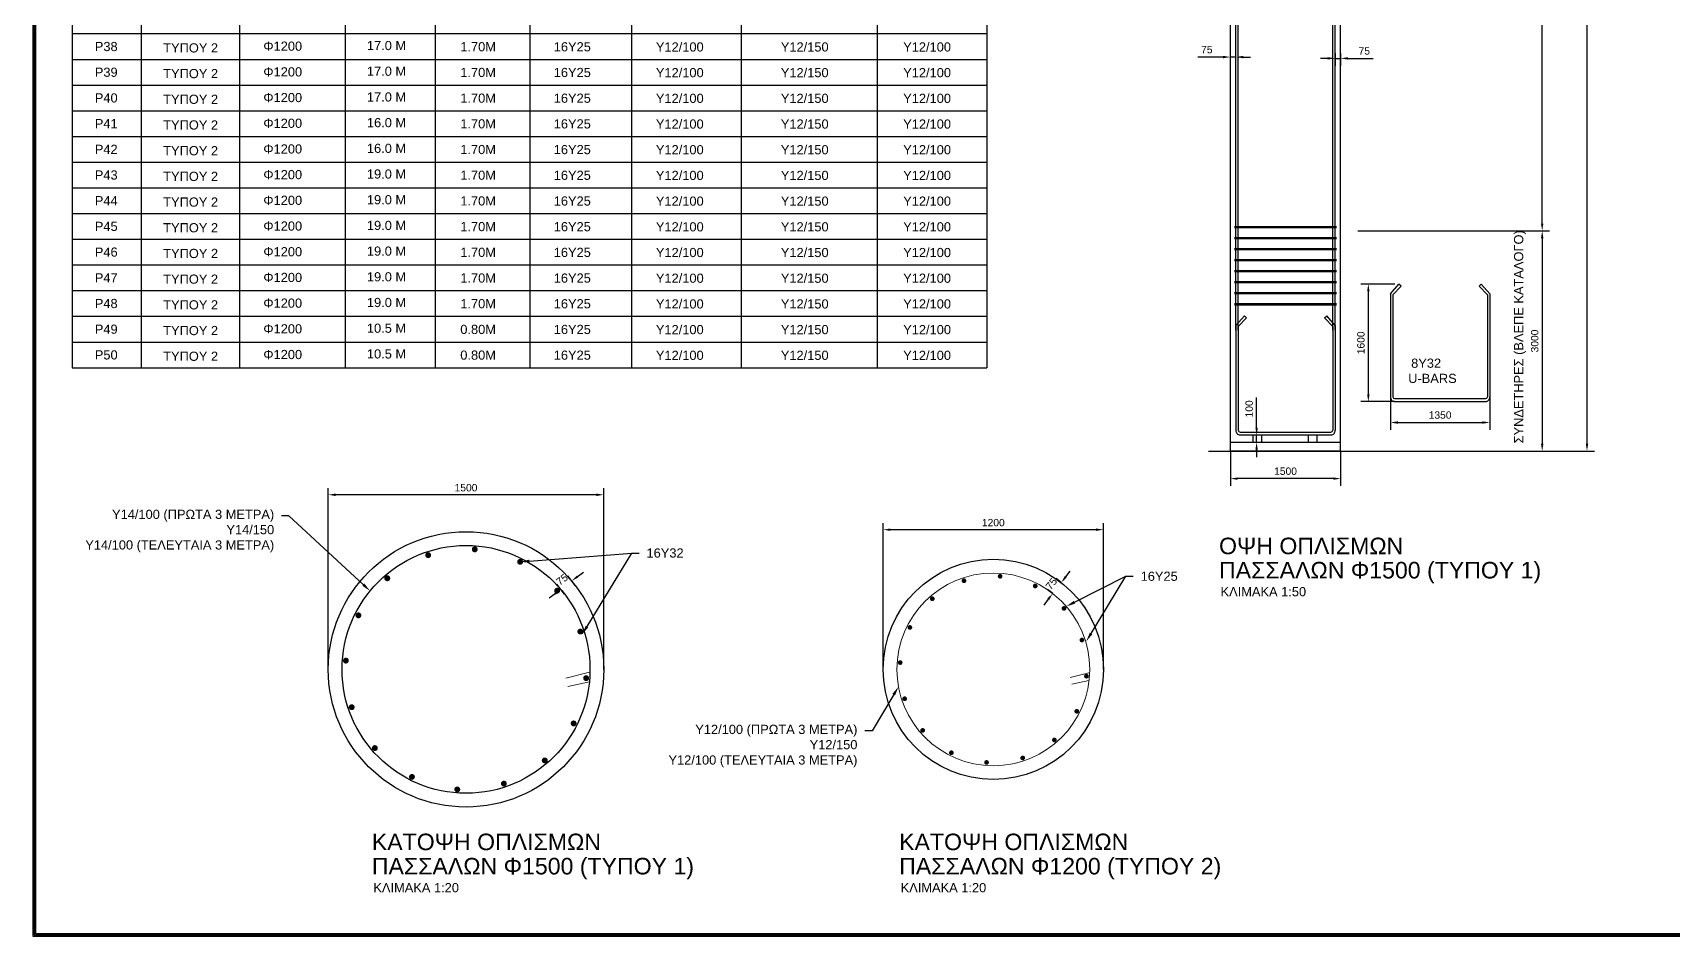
# Model space of a CAD drawing. Header units: inches. Extents: x 3 to 172, y -62 to 57.
# Drawn here: x 3.39 to 48.02, y -61.81 to -37.2 of the extents above; entities that cross this region are included whole.
import ezdxf
from ezdxf import colors
from ezdxf.entities.mleader import LeaderData, LeaderLine
from ezdxf.math import Vec2, Vec3

# ---------------------------------------------------------------- set-up
doc = ezdxf.new("R2010")
doc.units = ezdxf.units.IN
doc.header["$MEASUREMENT"] = 0
doc.linetypes.add('HIDDEN2', pattern=[4.7625, 3.175, -1.5875])
for name, color, linetype in [('3', 1, 'Continuous'), ('BORDER-1', 5, 'Continuous'), ('DOMENSIONS', 1, 'Continuous'), ('KTIRIO', 3, 'Continuous'), ('PILES', 6, 'Continuous'), ('REINFORCEMENT', 6, 'Continuous'), ('SHEET(κειμενο τιτλου σχεδιο)', 7, 'Continuous'), ('STA', 3, 'Continuous'), ('TITOLI', 6, 'Continuous')]:
    doc.layers.add(name, color=color, linetype=linetype)
doc.layers.add('REIFORCEMENT', color=6, linetype='Continuous', lineweight=0)
doc.styles.add('arial greek', font='arial.ttf')
doc.styles.add('ARIAL_GREEK', font='arial.ttf')
doc.styles.get("Standard").update_dxf_attribs({"font": 'arial.ttf'})
doc.styles.add('STYLE1', font='arial.ttf')
doc.dimstyles.new('1 -20', dxfattribs={"dimscale": 0, "dimtxt": 0.2, "dimasz": 0.2, "dimexe": 0.18, "dimexo": 0, "dimgap": 0.09, "dimtad": 1, "dimdec": 0, "dimlfac": 200, "dimzin": 0, "dimdsep": 46, "dimtxsty": 'STYLE1', "dimcen": 0.09, "dimdle": 0.1, "dimclrd": 1, "dimclre": 1, "dimclrt": 3, "dimazin": 0, "dimtfac": 1, "dimtdec": 0, "dimtix": 1, "dimtofl": 0, "dimtmove": 2, "dimatfit": 3, "dimfxl": 1, "dimtolj": 1, "dimtzin": 0, "dimarcsym": 0})
doc.dimstyles.new('1-50', dxfattribs={"dimtxt": 0.2, "dimasz": 0.2, "dimexe": 0.2, "dimexo": 0, "dimgap": 0.1, "dimtad": 1, "dimdec": 0, "dimlfac": 500, "dimzin": 1, "dimdsep": 46, "dimtxsty": 'arial greek', "dimcen": 0.02, "dimclrd": 1, "dimclre": 1, "dimclrt": 3, "dimadec": 3, "dimazin": 0, "dimtfac": 0.1, "dimtdec": 0, "dimtmove": 0, "dimatfit": 2, "dimfxl": 1, "dimtolj": 1, "dimtzin": 0, "dimarcsym": 0})
doc.dimstyles.new('1-50 NEW', dxfattribs={"dimtxt": 0.2, "dimasz": 0.2, "dimexe": 0.2, "dimexo": 0, "dimgap": 0.1, "dimtad": 1, "dimdec": 0, "dimlfac": 500, "dimzin": 1, "dimdsep": 46, "dimtxsty": 'arial greek', "dimcen": 0.02, "dimclrd": 1, "dimclre": 1, "dimclrt": 3, "dimadec": 3, "dimazin": 0, "dimtfac": 0.1, "dimtdec": 0, "dimtmove": 0, "dimatfit": 2, "dimfxl": 1, "dimtolj": 1, "dimtzin": 0, "dimarcsym": 0})

# ---------------------------------------------------------------- blocks, each defined once
blk = doc.blocks.new('*D336')
at = {"layer": 'DefPoints', "color": 0, "linetype": 'Continuous', "transparency": 16777216}
for p in [(11.43, -49.789), (11.43, -54.545), (18.93, -54.545)]:
    blk.add_point(p, dxfattribs=at)
at = {"layer": 'REIFORCEMENT', "color": 1, "linetype": 'Continuous', "lineweight": -2, "transparency": 16777216}
for p, q in [((11.43, -54.545), (11.43, -49.609)), ((18.73, -49.789), (11.63, -49.789)), ((18.93, -54.545), (18.93, -49.609))]:
    blk.add_line(p, q, dxfattribs=at)
at = {"layer": 'REIFORCEMENT', "color": 1, "linetype": 'Continuous', "transparency": 16777216}
for points in [[(11.63, -49.756), (11.63, -49.823), (11.43, -49.789)], [(18.73, -49.756), (18.73, -49.823), (18.93, -49.789)]]:
    blk.add_solid(points, dxfattribs=at)
at = {"layer": 'REIFORCEMENT', "color": 3, "linetype": 'Continuous', "transparency": 16777216, "insert": (15.18, -49.597), "char_height": 0.2, "attachment_point": 5, "style": 'STYLE1'}
blk.add_mtext('\\A1;1500', dxfattribs=at)
blk = doc.blocks.new('*U313')
at = {"layer": 'REIFORCEMENT', "linetype": 'Continuous', "const_width": 0.08}
blk.add_lwpolyline([(-0.04, 0, 1), (0.04, 0, 1)], format="xyb", close=True, dxfattribs=at)
blk = doc.blocks.new('*U314')
at = {"layer": 'REIFORCEMENT', "color": 0, "linetype": 'ByBlock', "lineweight": -2}
for p, rotation in [((2630.787, 672.644), 314.9999999999998), ((2629.518, 672.487), 337.4999999999998), ((2632.021, 672.304), 292.4999999999998), ((2633.03, 671.518), 269.9999999999998), ((2627.619, 670.846), 22.49999999999996), ((2633.661, 670.405), 247.4999999999998), ((2627.278, 669.613), 44.99999999999996), ((2633.818, 669.135), 224.9999999999999), ((2627.436, 668.344), 67.49999999999996), ((2633.478, 667.902), 202.4999999999999), ((2628.067, 667.231), 89.99999999999991), ((2632.692, 666.893), 180), ((2629.076, 666.445), 112.4999999999999), ((2630.31, 666.104), 134.9999999999999), ((2631.579, 666.262), 157.4999999999999)]:
    blk.add_blockref('*U313', p, dxfattribs=dict(at, rotation=rotation))
blk.add_blockref('*U313', (2628.405, 671.856), dxfattribs=at)
blk = doc.blocks.new('*D334')
at = {"layer": 'DefPoints', "color": 0, "linetype": 'Continuous', "transparency": 16777216}
for p in [(43.798, -16.6), (43.798, -48.6), (45.699, -48.6)]:
    blk.add_point(p, dxfattribs=at)
at = {"layer": 'DOMENSIONS', "color": 1, "linetype": 'Continuous', "lineweight": -2, "transparency": 16777216}
for p, q in [((43.798, -16.6), (45.899, -16.6)), ((45.699, -16.8), (45.699, -48.4)), ((43.798, -48.6), (45.899, -48.6))]:
    blk.add_line(p, q, dxfattribs=at)
at = {"layer": 'DOMENSIONS', "color": 1, "linetype": 'Continuous', "transparency": 16777216}
for points in [[(45.666, -16.8), (45.732, -16.8), (45.699, -16.6)], [(45.666, -48.4), (45.732, -48.4), (45.699, -48.6)]]:
    blk.add_solid(points, dxfattribs=at)
at = {"layer": 'DOMENSIONS', "color": 3, "linetype": 'Continuous', "transparency": 16777216, "insert": (45.499, -32.6), "char_height": 0.2, "attachment_point": 5, "rotation": 90, "style": 'arial greek'}
blk.add_mtext('\\A1;..', dxfattribs=at)
blk = doc.blocks.new('*D320')
at = {"layer": 'DefPoints', "color": 0, "linetype": 'Continuous', "transparency": 16777216}
for p in [(36.602, -48.16), (36.704, -48.16), (36.602, -48.36)]:
    blk.add_point(p, dxfattribs=at)
at = {"layer": 'DOMENSIONS', "color": 1, "linetype": 'Continuous', "lineweight": -2, "transparency": 16777216}
for p, q in [((36.704, -47.96), (36.704, -47.137)), ((36.602, -48.16), (36.904, -48.16)), ((36.704, -48.36), (36.704, -48.16)), ((36.602, -48.36), (36.904, -48.36)), ((36.704, -48.56), (36.704, -48.76))]:
    blk.add_line(p, q, dxfattribs=at)
at = {"layer": 'DOMENSIONS', "color": 1, "linetype": 'Continuous', "transparency": 16777216}
for points in [[(36.671, -47.96), (36.737, -47.96), (36.704, -48.16)], [(36.671, -48.56), (36.737, -48.56), (36.704, -48.36)]]:
    blk.add_solid(points, dxfattribs=at)
at = {"layer": 'DOMENSIONS', "color": 3, "linetype": 'Continuous', "transparency": 16777216, "insert": (36.502, -47.449), "char_height": 0.2, "attachment_point": 5, "rotation": 90, "style": 'arial greek'}
blk.add_mtext('\\A1;100', dxfattribs=at)
blk = doc.blocks.new('*D321')
at = {"layer": 'DefPoints', "color": 0, "linetype": 'Continuous', "transparency": 16777216}
for p in [(40.35, -46.988), (43.05, -46.988), (43.05, -47.821)]:
    blk.add_point(p, dxfattribs=at)
at = {"layer": 'DOMENSIONS', "color": 1, "linetype": 'Continuous', "lineweight": -2, "transparency": 16777216}
for p, q in [((40.35, -46.988), (40.35, -48.021)), ((43.05, -46.988), (43.05, -48.021)), ((40.55, -47.821), (42.85, -47.821))]:
    blk.add_line(p, q, dxfattribs=at)
at = {"layer": 'DOMENSIONS', "color": 1, "linetype": 'Continuous', "transparency": 16777216}
for points in [[(40.55, -47.787), (40.55, -47.854), (40.35, -47.821)], [(42.85, -47.787), (42.85, -47.854), (43.05, -47.821)]]:
    blk.add_solid(points, dxfattribs=at)
at = {"layer": 'DOMENSIONS', "color": 3, "linetype": 'Continuous', "transparency": 16777216, "insert": (41.7, -47.618), "char_height": 0.2, "attachment_point": 5, "style": 'arial greek'}
blk.add_mtext('\\A1;1350', dxfattribs=at)
blk = doc.blocks.new('*D322')
at = {"layer": 'DefPoints', "color": 0, "linetype": 'Continuous', "transparency": 16777216}
for p in [(35.992, -48.6), (38.992, -48.6), (35.992, -49.349)]:
    blk.add_point(p, dxfattribs=at)
at = {"layer": 'DOMENSIONS', "color": 1, "linetype": 'Continuous', "lineweight": -2, "transparency": 16777216}
for p, q in [((35.992, -48.6), (35.992, -49.549)), ((38.992, -48.6), (38.992, -49.549)), ((38.792, -49.349), (36.192, -49.349))]:
    blk.add_line(p, q, dxfattribs=at)
at = {"layer": 'DOMENSIONS', "color": 1, "linetype": 'Continuous', "transparency": 16777216}
for points in [[(36.192, -49.316), (36.192, -49.382), (35.992, -49.349)], [(38.792, -49.316), (38.792, -49.382), (38.992, -49.349)]]:
    blk.add_solid(points, dxfattribs=at)
at = {"layer": 'DOMENSIONS', "color": 3, "linetype": 'Continuous', "transparency": 16777216, "insert": (37.492, -49.147), "char_height": 0.2, "attachment_point": 5, "style": 'arial greek'}
blk.add_mtext('\\A1;1500', dxfattribs=at)
blk = doc.blocks.new('*D325')
at = {"layer": 'DefPoints', "color": 0, "linetype": 'Continuous', "transparency": 16777216}
for p in [(39.462, -42.6), (39.462, -48.6), (44.479, -48.6)]:
    blk.add_point(p, dxfattribs=at)
at = {"layer": 'DOMENSIONS', "color": 1, "linetype": 'Continuous', "lineweight": -2, "transparency": 16777216}
for p, q in [((39.462, -42.6), (44.679, -42.6)), ((44.479, -42.8), (44.479, -48.4)), ((39.462, -48.6), (44.679, -48.6))]:
    blk.add_line(p, q, dxfattribs=at)
at = {"layer": 'DOMENSIONS', "color": 1, "linetype": 'Continuous', "transparency": 16777216}
for points in [[(44.446, -42.8), (44.513, -42.8), (44.479, -42.6)], [(44.446, -48.4), (44.513, -48.4), (44.479, -48.6)]]:
    blk.add_solid(points, dxfattribs=at)
at = {"layer": 'DOMENSIONS', "color": 3, "linetype": 'Continuous', "transparency": 16777216, "insert": (44.277, -45.6), "char_height": 0.2, "attachment_point": 5, "rotation": 90, "style": 'arial greek'}
blk.add_mtext('\\A1;3000', dxfattribs=at)
blk = doc.blocks.new('*D326')
at = {"layer": '3', "color": 1, "lineweight": -2, "transparency": 16777216}
for p, q in [((42.071, -22.6), (44.679, -22.6)), ((44.479, -42.4), (44.479, -22.8)), ((42.071, -42.6), (44.679, -42.6))]:
    blk.add_line(p, q, dxfattribs=at)
at = {"layer": '3', "color": 1, "transparency": 16777216}
for points in [[(44.446, -22.8), (44.513, -22.8), (44.479, -22.6)], [(44.446, -42.4), (44.513, -42.4), (44.479, -42.6)]]:
    blk.add_solid(points, dxfattribs=at)
at = {"layer": 'DefPoints', "color": 0, "transparency": 16777216}
for p in [(42.071, -22.6), (44.479, -22.6), (42.071, -42.6)]:
    blk.add_point(p, dxfattribs=at)
at = {"layer": '3', "color": 3, "transparency": 16777216, "insert": (44.279, -32.6), "char_height": 0.2, "attachment_point": 5, "rotation": 90, "style": 'arial greek'}
blk.add_mtext('\\A1;.', dxfattribs=at)
blk = doc.blocks.new('*D349')
at = {"layer": 'DefPoints', "color": 0, "linetype": 'Continuous', "transparency": 16777216}
for p in [(39.746, -44.05), (40.464, -44.05), (40.464, -47.25)]:
    blk.add_point(p, dxfattribs=at)
at = {"layer": 'REIFORCEMENT', "color": 1, "linetype": 'Continuous', "lineweight": -2, "transparency": 16777216}
for p, q in [((40.464, -44.05), (39.546, -44.05)), ((39.746, -47.05), (39.746, -44.25)), ((40.464, -47.25), (39.546, -47.25))]:
    blk.add_line(p, q, dxfattribs=at)
at = {"layer": 'REIFORCEMENT', "color": 1, "linetype": 'Continuous', "transparency": 16777216}
for points in [[(39.713, -44.25), (39.779, -44.25), (39.746, -44.05)], [(39.713, -47.05), (39.779, -47.05), (39.746, -47.25)]]:
    blk.add_solid(points, dxfattribs=at)
at = {"layer": 'REIFORCEMENT', "color": 3, "linetype": 'Continuous', "transparency": 16777216, "insert": (39.544, -45.65), "char_height": 0.2, "attachment_point": 5, "rotation": 90, "style": 'arial greek'}
blk.add_mtext('\\A1;1600', dxfattribs=at)
blk = doc.blocks.new('*D350')
at = {"layer": 'DefPoints', "color": 0, "linetype": 'Continuous', "transparency": 16777216}
for p in [(38.842, -37.761), (38.992, -37.761), (38.992, -37.901)]:
    blk.add_point(p, dxfattribs=at)
at = {"layer": 'REIFORCEMENT', "color": 1, "linetype": 'Continuous', "lineweight": -2, "transparency": 16777216}
for p, q in [((38.642, -37.901), (38.442, -37.901)), ((38.842, -37.761), (38.842, -38.101)), ((38.842, -37.901), (38.992, -37.901)), ((38.992, -37.761), (38.992, -38.101)), ((39.192, -37.901), (39.878, -37.901))]:
    blk.add_line(p, q, dxfattribs=at)
at = {"layer": 'REIFORCEMENT', "color": 1, "linetype": 'Continuous', "transparency": 16777216}
for points in [[(38.642, -37.868), (38.642, -37.935), (38.842, -37.901)], [(39.192, -37.868), (39.192, -37.935), (38.992, -37.901)]]:
    blk.add_solid(points, dxfattribs=at)
at = {"layer": 'REIFORCEMENT', "color": 3, "linetype": 'Continuous', "transparency": 16777216, "insert": (39.635, -37.7), "char_height": 0.2, "attachment_point": 5, "style": 'arial greek'}
blk.add_mtext('\\A1;75', dxfattribs=at)
blk = doc.blocks.new('*D351')
at = {"layer": 'DefPoints', "color": 0, "linetype": 'Continuous', "transparency": 16777216}
for p in [(35.992, -37.865), (35.992, -38.207), (36.14, -38.207)]:
    blk.add_point(p, dxfattribs=at)
at = {"layer": 'REIFORCEMENT', "color": 1, "linetype": 'Continuous', "lineweight": -2, "transparency": 16777216}
for p, q in [((35.792, -37.865), (35.106, -37.865)), ((35.992, -38.207), (35.992, -37.665)), ((36.14, -37.865), (35.992, -37.865)), ((36.14, -38.207), (36.14, -37.665)), ((36.34, -37.865), (36.54, -37.865))]:
    blk.add_line(p, q, dxfattribs=at)
at = {"layer": 'REIFORCEMENT', "color": 1, "linetype": 'Continuous', "transparency": 16777216}
for points in [[(35.792, -37.832), (35.792, -37.899), (35.992, -37.865)], [(36.34, -37.832), (36.34, -37.899), (36.14, -37.865)]]:
    blk.add_solid(points, dxfattribs=at)
at = {"layer": 'REIFORCEMENT', "color": 3, "linetype": 'Continuous', "transparency": 16777216, "insert": (35.349, -37.664), "char_height": 0.2, "attachment_point": 5, "style": 'arial greek'}
blk.add_mtext('\\A1;75', dxfattribs=at)
blk = doc.blocks.new('*D340')
at = {"layer": 'DefPoints', "color": 0, "linetype": 'Continuous', "transparency": 16777216}
for p in [(18.059, -52.136), (17.859, -52.493), (18.157, -52.265)]:
    blk.add_point(p, dxfattribs=at)
at = {"layer": 'REIFORCEMENT', "color": 1, "linetype": 'Continuous', "lineweight": -2, "transparency": 16777216}
for p, q in [((18.157, -52.265), (17.95, -51.994)), ((18.218, -52.015), (18.377, -51.893)), ((17.603, -52.486), (17.444, -52.608)), ((17.859, -52.493), (17.652, -52.222))]:
    blk.add_line(p, q, dxfattribs=at)
at = {"layer": 'REIFORCEMENT', "color": 1, "linetype": 'Continuous', "transparency": 16777216}
for points in [[(18.198, -51.988), (18.238, -52.041), (18.059, -52.136)], [(17.582, -52.46), (17.623, -52.513), (17.761, -52.365)]]:
    blk.add_solid(points, dxfattribs=at)
at = {"layer": 'REIFORCEMENT', "color": 3, "linetype": 'Continuous', "transparency": 16777216, "insert": (17.794, -52.098), "char_height": 0.2, "attachment_point": 5, "rotation": 37.4567, "style": 'STYLE1'}
blk.add_mtext('\\A1;75', dxfattribs=at)
blk = doc.blocks.new('*D341')
at = {"layer": 'DefPoints', "color": 0, "linetype": 'Continuous', "transparency": 16777216}
for p in [(26.536, -50.74), (26.536, -54.545), (32.536, -54.545)]:
    blk.add_point(p, dxfattribs=at)
at = {"layer": 'REIFORCEMENT', "color": 1, "linetype": 'Continuous', "lineweight": -2, "transparency": 16777216}
for p, q in [((26.536, -54.545), (26.536, -50.56)), ((32.336, -50.74), (26.736, -50.74)), ((32.536, -54.545), (32.536, -50.56))]:
    blk.add_line(p, q, dxfattribs=at)
at = {"layer": 'REIFORCEMENT', "color": 1, "linetype": 'Continuous', "transparency": 16777216}
for points in [[(26.736, -50.707), (26.736, -50.774), (26.536, -50.74)], [(32.336, -50.707), (32.336, -50.774), (32.536, -50.74)]]:
    blk.add_solid(points, dxfattribs=at)
at = {"layer": 'REIFORCEMENT', "color": 3, "linetype": 'Continuous', "transparency": 16777216, "insert": (29.536, -50.548), "char_height": 0.2, "attachment_point": 5, "style": 'STYLE1'}
blk.add_mtext('\\A1;1200', dxfattribs=at)
blk = doc.blocks.new('*U311')
at = {"layer": 'REIFORCEMENT', "linetype": 'Continuous', "const_width": 0.064}
blk.add_lwpolyline([(-0.032, 0, 1), (0.032, 0, 1)], format="xyb", close=True, dxfattribs=at)
blk = doc.blocks.new('*U312')
at = {"layer": 'REIFORCEMENT', "color": 0, "linetype": 'ByBlock', "lineweight": -2}
for p, rotation in [((2103.64, 537.913), 337.4999999999999), ((2104.624, 538.035), 314.9999999999999), ((2105.58, 537.771), 292.4999999999999), ((2106.363, 537.161), 269.9999999999999), ((2102.167, 536.641), 22.50000000000001), ((2106.852, 536.299), 247.5), ((2101.903, 535.685), 45), ((2106.974, 535.314), 225), ((2102.025, 534.7), 67.49999999999999), ((2106.711, 534.358), 202.4999999999999), ((2102.515, 533.838), 90), ((2106.101, 533.576), 180), ((2103.297, 533.228), 112.5), ((2104.254, 532.964), 134.9999999999999), ((2105.238, 533.086), 157.4999999999999)]:
    blk.add_blockref('*U311', p, dxfattribs=dict(at, rotation=rotation))
blk.add_blockref('*U311', (2102.777, 537.423), dxfattribs=at)
blk = doc.blocks.new('*D342')
at = {"layer": 'DefPoints', "color": 0, "linetype": 'Continuous', "transparency": 16777216}
for p in [(31.385, -52.182), (31.385, -52.182), (31.154, -52.478)]:
    blk.add_point(p, dxfattribs=at)
at = {"layer": 'REIFORCEMENT', "color": 1, "linetype": 'Continuous', "lineweight": -2, "transparency": 16777216}
for p, q in [((31.385, -52.182), (31.243, -52.072)), ((31.508, -52.025), (31.631, -51.867)), ((31.03, -52.635), (30.907, -52.793)), ((31.154, -52.478), (31.012, -52.367))]:
    blk.add_line(p, q, dxfattribs=at)
at = {"layer": 'REIFORCEMENT', "color": 1, "linetype": 'Continuous', "transparency": 16777216}
for points in [[(31.482, -52.004), (31.534, -52.045), (31.385, -52.182)], [(31.004, -52.615), (31.057, -52.656), (31.154, -52.478)]]:
    blk.add_solid(points, dxfattribs=at)
at = {"layer": 'REIFORCEMENT', "color": 3, "linetype": 'Continuous', "transparency": 16777216, "insert": (31.118, -52.212), "char_height": 0.2, "attachment_point": 5, "rotation": 51.9579, "style": 'STYLE1'}
blk.add_mtext('\\A1;75', dxfattribs=at)

msp = doc.modelspace()

# ---------------------------------------------------------------- linework, layer by layer
at = {"color": 3}
for p, q in [((4.4604, -10.3439), (4.4604, -46.328)), ((6.3333, -10.3439), (6.3333, -46.328)), ((9.0165, -10.3439), (9.0165, -46.328)), ((11.8937, -10.3439), (11.8937, -46.328)), ((14.3401, -10.3439), (14.3401, -46.328)), ((16.9197, -10.3439), (16.9197, -46.328)), ((19.6867, -10.3439), (19.6867, -46.328)), ((19.6867, -10.3439), (19.6867, -46.328)), ((22.6672, -10.3439), (22.6672, -46.328)), ((26.3782, -10.3439), (26.3782, -46.328)), ((29.3587, -10.3439), (29.3587, -46.328)), ((4.4604, -46.328), (29.3587, -46.328))]:
    msp.add_line(p, q, dxfattribs=at)
at = {"color": 1}
for p, q in [((4.4604, -37.228), (29.3587, -37.228)), ((4.4604, -37.928), (29.3587, -37.928)), ((4.4604, -38.628), (29.3587, -38.628)), ((4.4604, -39.328), (29.3587, -39.328)), ((4.4604, -40.028), (29.3587, -40.028)), ((4.4604, -40.728), (29.3587, -40.728)), ((4.4604, -41.428), (29.3587, -41.428)), ((4.4604, -42.128), (29.3587, -42.128)), ((4.4604, -42.828), (29.3587, -42.828)), ((4.4604, -43.528), (29.3587, -43.528)), ((4.4604, -44.228), (29.3587, -44.228)), ((4.4604, -44.928), (29.3587, -44.928)), ((4.4604, -45.628), (29.3587, -45.628))]:
    msp.add_line(p, q, dxfattribs=at)
at = {"layer": '3', "color": 3}
for points in [[(35.9921, -48.5998), (35.9921, -16.5998)], [(38.9921, -48.5998), (38.9921, -16.5998)]]:
    msp.add_lwpolyline(points, dxfattribs=at)
at = {"layer": '3'}
for points in [[(36.1049, -42.4825), (38.8775, -42.4825)], [(36.1049, -42.5105), (38.8775, -42.5105)], [(36.1049, -42.7825), (38.8775, -42.7825)], [(36.1049, -42.8105), (38.8775, -42.8105)], [(36.1049, -43.0825), (38.8775, -43.0825)], [(36.1049, -43.1105), (38.8775, -43.1105)], [(36.1049, -43.3825), (38.8775, -43.3825)], [(36.1049, -43.4105), (38.8775, -43.4105)], [(36.1049, -43.6825), (38.8775, -43.6825)], [(36.1049, -43.7105), (38.8775, -43.7105)], [(36.1049, -43.9825), (38.8775, -43.9825)], [(36.1049, -44.0105), (38.8775, -44.0105)], [(36.1049, -44.2825), (38.8775, -44.2825)], [(36.1049, -44.3105), (38.8775, -44.3105)], [(36.1049, -44.5825), (38.8775, -44.5825)], [(36.1049, -44.6105), (38.8775, -44.6105)], [(35.9921, -48.3598), (38.9921, -48.3598)]]:
    msp.add_lwpolyline(points, dxfattribs=at)
at = {"layer": '3', "color": 1, "linetype": 'HIDDEN2', "ltscale": 3}
msp.add_lwpolyline([(35.3983, -48.5998), (47.2488, -48.5998)], dxfattribs=at)
at = {"layer": '3', "color": 3}
for centre, radius in [((15.1804, -54.5451), 3.75), ((15.1804, -54.5451), 3.375), ((29.5361, -54.5451), 3)]:
    msp.add_circle(centre, radius, dxfattribs=at)
at = {"layer": 'BORDER-1', "color": 2}
for p, q in [((3.3856, -7.0772), (3.3856, -61.8145)), ((3.3856, -7.0772), (3.3856, -61.8145)), ((3.4206, -7.1122), (3.4206, -61.7795)), ((3.4206, -7.1122), (3.4206, -61.7795)), ((3.4556, -7.1472), (3.4556, -61.7445)), ((3.4556, -7.1472), (3.4556, -61.7445)), ((3.3856, -61.8145), (80.3343, -61.8145)), ((3.4206, -61.7795), (80.2993, -61.7795)), ((3.4556, -61.7445), (80.2643, -61.7445))]:
    msp.add_line(p, q, dxfattribs=at)
at = {"layer": 'KTIRIO', "color": 6}
for p, q in [((40.3499, -44.3125), (40.5784, -44.0496)), ((40.4139, -44.3439), (40.637, -44.1041)), ((42.9859, -44.3439), (42.7627, -44.1041)), ((43.0499, -44.3125), (42.8213, -44.0496)), ((40.3499, -44.3125), (40.3499, -47.1196)), ((40.4139, -44.3439), (40.4139, -47.1196)), ((42.9859, -44.3439), (42.9859, -47.1196)), ((43.0499, -44.3125), (43.0499, -47.1196)), ((36.1421, -45.1779), (36.3707, -44.915)), ((36.2061, -45.2094), (36.4293, -44.9695)), ((38.7781, -45.2094), (38.555, -44.9695)), ((38.8421, -45.1779), (38.6135, -44.915)), ((36.1421, -45.1779), (36.1421, -48.0299)), ((36.2061, -45.2094), (36.2061, -48.0299)), ((38.7781, -45.2094), (38.7781, -48.0299)), ((38.8421, -45.1779), (38.8421, -48.0299)), ((40.4638, -47.1696), (42.9359, -47.1696)), ((40.4638, -47.2496), (42.9359, -47.2496)), ((36.2561, -48.0798), (38.7281, -48.0798)), ((36.2561, -48.1598), (38.7281, -48.1598))]:
    msp.add_line(p, q, dxfattribs=at)
at = {"layer": 'KTIRIO', "color": 6, "flags": 128}
for points in [[(40.637, -44.1041), (40.5784, -44.0496)], [(42.7627, -44.1041), (42.8213, -44.0496)], [(36.4293, -44.9695), (36.3707, -44.915)], [(38.555, -44.9695), (38.6135, -44.915)]]:
    msp.add_lwpolyline(points, dxfattribs=at)
at = {"layer": 'KTIRIO', "color": 6}
for centre, radius, start, end in [((40.4663, -47.1325), 0.1172, 173.70641, 268.7881), ((40.4638, -47.1196), 0.05, 180, 270), ((42.9334, -47.1325), 0.1172, 271.2119, 6.29359), ((42.9359, -47.1196), 0.05, 270, 0), ((36.2586, -48.0427), 0.1172, 173.70641, 268.7881), ((36.2561, -48.0299), 0.05, 180, 270), ((38.7257, -48.0427), 0.1172, 271.2119, 6.29359), ((38.7281, -48.0299), 0.05, 270, 0)]:
    msp.add_arc(centre, radius, start, end, dxfattribs=at)
at = {"layer": 'REIFORCEMENT', "linetype": 'Continuous'}
for points in [[(18.5387, -54.6229), (17.8945, -54.7832)], [(18.5396, -54.8838), (17.9531, -55.0132)], [(32.1396, -54.6376), (31.6242, -54.7658)], [(32.1402, -54.8462), (31.6711, -54.9498)]]:
    msp.add_lwpolyline(points, dxfattribs=at)
for centre, radius in [((15.1804, -54.5451), 3.375), ((29.5361, -54.5451), 2.625)]:
    msp.add_circle(centre, radius, dxfattribs=at)
at = {"layer": 'REINFORCEMENT', "color": 6, "linetype": 'Continuous'}
for points in [[(36.2043, -45.3074), (36.2043, -13.1437, 0.2754134), (35.9903, -13.0297), (35.1403, -13.0297)], [(36.1403, -45.3074), (36.1403, -13.1437, 0.1852419), (35.9903, -13.0937), (35.1403, -13.0937)], [(38.7781, -45.3074), (38.7781, -13.1437, -0.4142136), (38.8921, -13.0297), (39.8421, -13.0297)], [(38.8421, -45.3074), (38.8421, -13.1437, -0.4142136), (38.8921, -13.0937), (39.8421, -13.0937)]]:
    msp.add_lwpolyline(points, format="xyb", dxfattribs=at)
at = {"layer": 'STA', "flags": 128}
msp.add_lwpolyline([(38.9921, -48.5998), (35.9921, -48.5998)], dxfattribs=at)
at = {"layer": 'TITOLI'}
for p, q in [((36.6019, -48.1598), (36.6019, -48.3598)), ((36.835, -48.1598), (36.835, -48.3598)), ((38.1113, -48.1598), (38.1113, -48.3598)), ((38.3444, -48.1598), (38.3444, -48.3598))]:
    msp.add_line(p, q, dxfattribs=at)

# ---------------------------------------------------------------- block references
at = {"layer": 'REIFORCEMENT', "linetype": 'Continuous'}
for name, p in [('*U314', (-2615.3681, -723.9195)), ('*U312', (-2074.9027, -590.0446))]:
    msp.add_blockref(name, p, dxfattribs=at)

# ---------------------------------------------------------------- texts
for s, p in [('P38', (5.0745, -37.7032)), ('TΥΠΟΥ 2', (6.9359, -37.7401)), ('Φ1200', (9.6626, -37.6934)), ('17.0 M', (12.4822, -37.6762)), ('1.70M', (15.0244, -37.7089)), ('16Y25', (17.569, -37.7104)), ('Y12/100', (20.3498, -37.7146)), ('Y12/150', (23.7512, -37.7146)), ('Y12/100', (27.0828, -37.7146)), ('P39', (5.0745, -38.4032)), ('TΥΠΟΥ 2', (6.9359, -38.4401)), ('Φ1200', (9.6626, -38.3934)), ('17.0 M', (12.4822, -38.3762)), ('1.70M', (15.0244, -38.4089)), ('16Y25', (17.569, -38.4104)), ('Y12/100', (20.3498, -38.4146)), ('Y12/150', (23.7512, -38.4146)), ('Y12/100', (27.0828, -38.4146)), ('17.0 M', (12.4822, -39.0762)), ('P40', (5.0745, -39.1032)), ('TΥΠΟΥ 2', (6.9359, -39.1401)), ('Φ1200', (9.6626, -39.0934)), ('1.70M', (15.0244, -39.1089)), ('16Y25', (17.569, -39.1104)), ('Y12/100', (20.3498, -39.1146)), ('Y12/150', (23.7512, -39.1146)), ('Y12/100', (27.0828, -39.1146)), ('P41', (5.0745, -39.8032)), ('TΥΠΟΥ 2', (6.9359, -39.8401)), ('Φ1200', (9.6626, -39.7934)), ('16.0 M', (12.4822, -39.7762)), ('1.70M', (15.0244, -39.8089)), ('16Y25', (17.569, -39.8104)), ('Y12/100', (20.3498, -39.8146)), ('Y12/150', (23.7512, -39.8146)), ('Y12/100', (27.0828, -39.8146)), ('P42', (5.0745, -40.5032)), ('TΥΠΟΥ 2', (6.9359, -40.5401)), ('Φ1200', (9.6626, -40.4934)), ('16.0 M', (12.4822, -40.4762)), ('1.70M', (15.0244, -40.5089)), ('16Y25', (17.569, -40.5104)), ('Y12/100', (20.3498, -40.5146)), ('Y12/150', (23.7512, -40.5146)), ('Y12/100', (27.0828, -40.5146)), ('P43', (5.0745, -41.2032)), ('TΥΠΟΥ 2', (6.9359, -41.2401)), ('Φ1200', (9.6626, -41.1934)), ('19.0 M', (12.4822, -41.1762)), ('1.70M', (15.0244, -41.2089)), ('16Y25', (17.569, -41.2104)), ('Y12/100', (20.3498, -41.2146)), ('Y12/150', (23.7512, -41.2146)), ('Y12/100', (27.0828, -41.2146)), ('P44', (5.0745, -41.9032)), ('TΥΠΟΥ 2', (6.9359, -41.9401)), ('Φ1200', (9.6626, -41.8934)), ('19.0 M', (12.4822, -41.8762)), ('1.70M', (15.0244, -41.9089)), ('16Y25', (17.569, -41.9104)), ('Y12/100', (20.3498, -41.9146)), ('Y12/150', (23.7512, -41.9146)), ('Y12/100', (27.0828, -41.9146)), ('P45', (5.0745, -42.6032)), ('TΥΠΟΥ 2', (6.9359, -42.6401)), ('Φ1200', (9.6626, -42.5934)), ('19.0 M', (12.4822, -42.5762)), ('1.70M', (15.0244, -42.6089)), ('16Y25', (17.569, -42.6104)), ('Y12/100', (20.3498, -42.6146)), ('Y12/150', (23.7512, -42.6146)), ('Y12/100', (27.0828, -42.6146)), ('P46', (5.0745, -43.3032)), ('TΥΠΟΥ 2', (6.9359, -43.3401)), ('Φ1200', (9.6626, -43.2934)), ('19.0 M', (12.4822, -43.2762)), ('1.70M', (15.0244, -43.3089)), ('16Y25', (17.569, -43.3104)), ('Y12/100', (20.3498, -43.3146)), ('Y12/150', (23.7512, -43.3146)), ('Y12/100', (27.0828, -43.3146)), ('Φ1200', (9.6626, -43.9934)), ('19.0 M', (12.4822, -43.9762)), ('P47', (5.0745, -44.0032)), ('TΥΠΟΥ 2', (6.9359, -44.0401)), ('1.70M', (15.0244, -44.0089)), ('16Y25', (17.569, -44.0104)), ('Y12/100', (20.3498, -44.0146)), ('Y12/150', (23.7512, -44.0146)), ('Y12/100', (27.0828, -44.0146)), ('P48', (5.0745, -44.7032)), ('TΥΠΟΥ 2', (6.9359, -44.7401)), ('Φ1200', (9.6626, -44.6934)), ('19.0 M', (12.4822, -44.6762)), ('1.70M', (15.0244, -44.7089)), ('16Y25', (17.569, -44.7104)), ('Y12/100', (20.3498, -44.7146)), ('Y12/150', (23.7512, -44.7146)), ('Y12/100', (27.0828, -44.7146)), ('P49', (5.0745, -45.4032)), ('TΥΠΟΥ 2', (6.9359, -45.4401)), ('Φ1200', (9.6626, -45.3934)), ('10.5 M', (12.4822, -45.3762)), ('0.80M', (15.0244, -45.4089)), ('16Y25', (17.569, -45.4104)), ('Y12/100', (20.3498, -45.4146)), ('Y12/150', (23.7512, -45.4146)), ('Y12/100', (27.0828, -45.4146)), ('P50', (5.0745, -46.1032)), ('TΥΠΟΥ 2', (6.9359, -46.1401)), ('Φ1200', (9.6626, -46.0934)), ('10.5 M', (12.4822, -46.0762)), ('0.80M', (15.0244, -46.1089)), ('16Y25', (17.569, -46.1104)), ('Y12/100', (20.3498, -46.1146)), ('Y12/150', (23.7512, -46.1146)), ('Y12/100', (27.0828, -46.1146)), ('8Y32', (40.912, -46.3295)), ('U-BARS', (40.8317, -46.744)), ('ΚΛΙΜΑΚΑ 1:50', (35.7229, -52.5538)), ('ΚΛΙΜΑΚΑ 1:20', (12.6581, -60.6165)), ('ΚΛΙΜΑΚΑ 1:20', (27.0138, -60.6165))]:
    msp.add_text(s, height=0.25).set_placement(p)
msp.add_text('ΣΥΝΔΕΤΗΡΕΣ (ΒΛΕΠΕ ΚΑΤΑΛΟΓΟ)', height=0.25, rotation=90).set_placement((43.9627, -48.3889))
at = {"layer": 'SHEET(κειμενο τιτλου σχεδιο)', "color": 3, "lineweight": -3, "style": 'ARIAL_GREEK'}
for s, p in [('ΟΨΗ ΟΠΛΙΣΜΩΝ ', (35.6813, -51.407)), ('ΠΑΣΣΑΛΩΝ Φ1500 (ΤΥΠΟΥ 1) ', (35.6813, -52.0678)), ('KATΟΨΗ ΟΠΛΙΣΜΩΝ ', (12.6165, -59.4696)), ('KATΟΨΗ ΟΠΛΙΣΜΩΝ ', (26.9722, -59.4696)), ('ΠΑΣΣΑΛΩΝ Φ1500 (ΤΥΠΟΥ 1) ', (12.6165, -60.1304)), ('ΠΑΣΣΑΛΩΝ Φ1200 (ΤΥΠΟΥ 2) ', (26.9722, -60.1304))]:
    msp.add_text(s, height=0.45, dxfattribs=at).set_placement(p)

# ---------------------------------------------------------------- dimensions: what is measured, and where the dimension line sits
at = {"layer": '3'}
dim = msp.add_linear_dim(base=(44.4793, -22.5998), p1=(42.0707, -42.5998), p2=(42.0707, -22.5998), angle=90, text='.', dimstyle='1-50 NEW', dxfattribs=at)
dim.commit()
dim.dimension.update_dxf_attribs({"geometry": '*D326', "text_midpoint": (44.2793, -32.5998)})
at = {"layer": 'DOMENSIONS', "linetype": 'Continuous'}
dim = msp.add_aligned_dim(p1=(43.7982, -16.5998), p2=(43.7982, -48.5998), distance=1.9008, text='..', dimstyle='1-50', dxfattribs=at)
dim.commit()
dim.dimension.update_dxf_attribs({"geometry": '*D334', "text_midpoint": (45.499, -32.5998)})
for base, p1, p2, picture, middle in [((44.4793, -48.5998), (39.4622, -42.5998), (39.4622, -48.5998), '*D325', (44.2772, -45.5998)), ((36.7039, -48.1598), (36.6019, -48.3598), (36.6019, -48.1598), '*D320', (36.5018, -47.4486))]:
    dim = msp.add_linear_dim(base=base, p1=p1, p2=p2, angle=90, dimstyle='1-50', dxfattribs=at)
    dim.commit()
    dim.dimension.update_dxf_attribs({"geometry": picture, "text_midpoint": middle})
for p1, p2, distance, picture, middle in [((40.3499, -46.9881), (43.0499, -46.9881), -0.8325, '*D321', (41.6999, -47.6184)), ((38.9921, -48.5998), (35.9921, -48.5998), 0.749, '*D322', (37.4921, -49.1467))]:
    dim = msp.add_aligned_dim(p1=p1, p2=p2, distance=distance, dimstyle='1-50', dxfattribs=at)
    dim.commit()
    dim.dimension.update_dxf_attribs({"geometry": picture, "text_midpoint": middle})
at = {"layer": 'REIFORCEMENT', "linetype": 'Continuous'}
dim = msp.add_aligned_dim(p1=(36.1403, -38.2072), p2=(35.9921, -38.2072), distance=-0.3417, text='75', dimstyle='1-50', dxfattribs=at)
dim.commit()
dim.dimension.update_dxf_attribs({"geometry": '*D351', "text_midpoint": (35.3489, -37.6637)})
for p1, p2, distance, picture, middle in [((38.8421, -37.7612), (38.9921, -37.7612), -0.1402, '*D350', (39.6353, -37.6997)), ((40.4638, -47.2496), (40.4638, -44.0496), 0.7177, '*D349', (39.544, -45.6496))]:
    dim = msp.add_aligned_dim(p1=p1, p2=p2, distance=distance, dimstyle='1-50', dxfattribs=at)
    dim.commit()
    dim.dimension.update_dxf_attribs({"geometry": picture, "text_midpoint": middle})
for base, p1, p2, picture, middle in [((11.4304, -49.7893), (18.9304, -54.5451), (11.4304, -54.5451), '*D336', (15.1804, -49.5972)), ((26.5361, -50.7405), (32.5361, -54.5451), (26.5361, -54.5451), '*D341', (29.5361, -50.5483))]:
    dim = msp.add_linear_dim(base=base, p1=p1, p2=p2, dimstyle='1 -20', override={"dimscale": 1}, dxfattribs=at)
    dim.commit()
    dim.dimension.update_dxf_attribs({"geometry": picture, "text_midpoint": middle})
for p1, p2, distance, picture, middle in [((17.8595, -52.4926), (18.1572, -52.2645), 0.1613, '*D340', (17.7937, -52.0983)), ((31.1537, -52.4778), (31.3848, -52.1824), 0, '*D342', (31.1183, -52.212))]:
    dim = msp.add_aligned_dim(p1=p1, p2=p2, distance=distance, dimstyle='1 -20', override={"dimscale": 1}, dxfattribs=at)
    dim.commit()
    dim.dimension.update_dxf_attribs({"geometry": picture, "text_midpoint": middle})

# ---------------------------------------------------------------- leaders
at = {"layer": 'PILES', "color": 3}
ml = msp.add_multileader_mtext('Standard', dxfattribs=at)
ml.set_content('\\A1;Y14/100 ({\\fArial|b0|i0|c161|p34;ΠΡΩΤΑ 3 ΜΕΤΡΑ)\\PΥ1}4{\\fArial|b0|i0|c161|p34;/150\\P}Y14/100 ({\\fArial|b0|i0|c161|p34;ΤΕΛΕΥΤΑΙΑ 3 ΜΕΤΡΑ)}', color=3)
ml.set_leader_properties(color=1)
ml.build(insert=Vec2(0, 0))
ml.multileader.update_dxf_attribs({"dogleg_length": 0.2, "arrow_head_size": 0.25})
ctx = ml.context
ctx.base_point, ctx.char_height, ctx.arrow_head_size, ctx.landing_gap_size, ctx.plane_origin = Vec3(4.6278, -50.3584), 0.25, 0.25, 0.2, Vec3(12.5681, -52.4082)
ctx.text_align_type = 2
notes = []
notes.append((ctx, [(0, (1, 1, 0), (10.3581, -50.3584), (-1, 0), 0.2, [(0, [(12.5681, -52.4082)], 0, [])])]))
ctx.mtext.insert, ctx.mtext.width, ctx.mtext.alignment, ctx.mtext.flow_direction = Vec3(9.9581, -50.1966), 5.283731, 3, 5
ml = msp.add_multileader_mtext('Standard', dxfattribs=at)
ml.set_content('16Y32', color=3)
ml.set_leader_properties(color=1)
ml.build(insert=Vec2(0, 0))
ml.multileader.update_dxf_attribs({"dogleg_length": 0.2, "arrow_head_size": 0.25})
ctx = ml.context
ctx.base_point, ctx.char_height, ctx.arrow_head_size, ctx.landing_gap_size, ctx.plane_origin = Vec3(19.8944, -51.3766), 0.25, 0.25, 0.2, Vec3(16.9751, -54.883)
notes.append((ctx, [(0, (1, 1, 0), (19.6944, -51.3766), (1, 0), 0.2, [(0, [(16.6525, -51.6155)], 0, [])])]))
ctx.mtext.insert, ctx.mtext.flow_direction = Vec3(20.0944, -51.2494), 5
at = {"layer": 'PILES'}
ml = msp.add_multileader_mtext('Standard', dxfattribs=at)
ml.set_content('', color=256)
ml.set_leader_properties(color=1)
ml.build(insert=Vec2(0, 0))
ml.multileader.update_dxf_attribs({"dogleg_length": 0.2, "arrow_head_size": 0.25})
ctx = ml.context
ctx.base_point, ctx.char_height, ctx.arrow_head_size, ctx.landing_gap_size, ctx.plane_origin = Vec3(19.8944, -51.3766), 0.25, 0.25, 0.2, Vec3(18.256, -55.2488)
notes.append((ctx, [(0, (1, 1, 0), (19.6944, -51.3766), (1, 0), 0.2, [(0, [(18.3443, -53.5898)], 0, [])])]))
ctx.mtext.insert, ctx.mtext.flow_direction = Vec3(20.0944, -51.2516), 5
at = {"layer": 'PILES', "color": 3}
ml = msp.add_multileader_mtext('Standard', dxfattribs=at)
ml.set_content('16Y25', color=3)
ml.set_leader_properties(color=1)
ml.build(insert=Vec2(0, 0))
ml.multileader.update_dxf_attribs({"dogleg_length": 0.2, "arrow_head_size": 0.25})
ctx = ml.context
ctx.base_point, ctx.char_height, ctx.arrow_head_size, ctx.landing_gap_size, ctx.plane_origin = Vec3(33.3472, -52.0103), 0.25, 0.25, 0.2, Vec3(30.9718, -54.8154)
notes.append((ctx, [(0, (1, 1, 0), (33.1472, -52.0103), (1, 0), 0.2, [(0, [(31.521, -52.8305)], 0, [])])]))
ctx.mtext.insert, ctx.mtext.flow_direction = Vec3(33.5472, -51.8832), 5
ml = msp.add_multileader_mtext('Standard', dxfattribs=at)
ml.set_content('', color=3)
ml.set_leader_properties(color=1)
ml.build(insert=Vec2(0, 0))
ml.multileader.update_dxf_attribs({"dogleg_length": 0.2, "arrow_head_size": 0.25})
ctx = ml.context
ctx.base_point, ctx.char_height, ctx.arrow_head_size, ctx.landing_gap_size, ctx.plane_origin = Vec3(33.3472, -52.0103), 0.25, 0.25, 0.2, Vec3(31.9966, -55.108)
notes.append((ctx, [(0, (1, 1, 0), (33.1472, -52.0103), (1, 0), 0.2, [(0, [(32.0672, -53.7809)], 0, [])])]))
ctx.mtext.insert, ctx.mtext.flow_direction = Vec3(33.5472, -51.8853), 5
ml = msp.add_multileader_mtext('Standard', dxfattribs=at)
ml.set_content('\\A1;Y12/100 ({\\fArial|b0|i0|c161|p34;ΠΡΩΤΑ 3 ΜΕΤΡΑ)\\PΥ12/150\\P}Y12/100 ({\\fArial|b0|i0|c161|p34;ΤΕΛΕΥΤΑΙΑ 3 ΜΕΤΡΑ)}', color=3)
ml.set_leader_properties(color=1)
ml.build(insert=Vec2(0, 0))
ml.multileader.update_dxf_attribs({"dogleg_length": 0.2, "arrow_head_size": 0.25})
ctx = ml.context
ctx.base_point, ctx.char_height, ctx.arrow_head_size, ctx.landing_gap_size, ctx.plane_origin = Vec3(20.506, -56.216), 0.25, 0.25, 0.2, Vec3(27.4462, -52.8356)
ctx.text_align_type = 2
notes.append((ctx, [(0, (1, 1, 0), (26.2363, -56.216), (-1, 0), 0.2, [(0, [(26.954, -55.0179)], 0, [])])]))
ctx.mtext.insert, ctx.mtext.width, ctx.mtext.alignment, ctx.mtext.flow_direction = Vec3(25.8363, -56.0543), 6.382016, 3, 5
for ctx, leaders in notes:
    for number, flags, end, landing, length, lines in leaders:
        leader = LeaderData()
        leader.index, (leader.has_last_leader_line, leader.has_dogleg_vector, leader.attachment_direction) = number, flags
        leader.last_leader_point, leader.dogleg_vector, leader.dogleg_length = Vec3(end), Vec3(landing), length
        for number, points, colour, breaks in lines:
            line = LeaderLine()
            line.index, line.vertices, line.color, line.breaks = number, Vec3.list(points), colors.encode_raw_color(colour), breaks
            leader.lines.append(line)
        ctx.leaders.append(leader)

doc.saveas('drawing.dxf')
